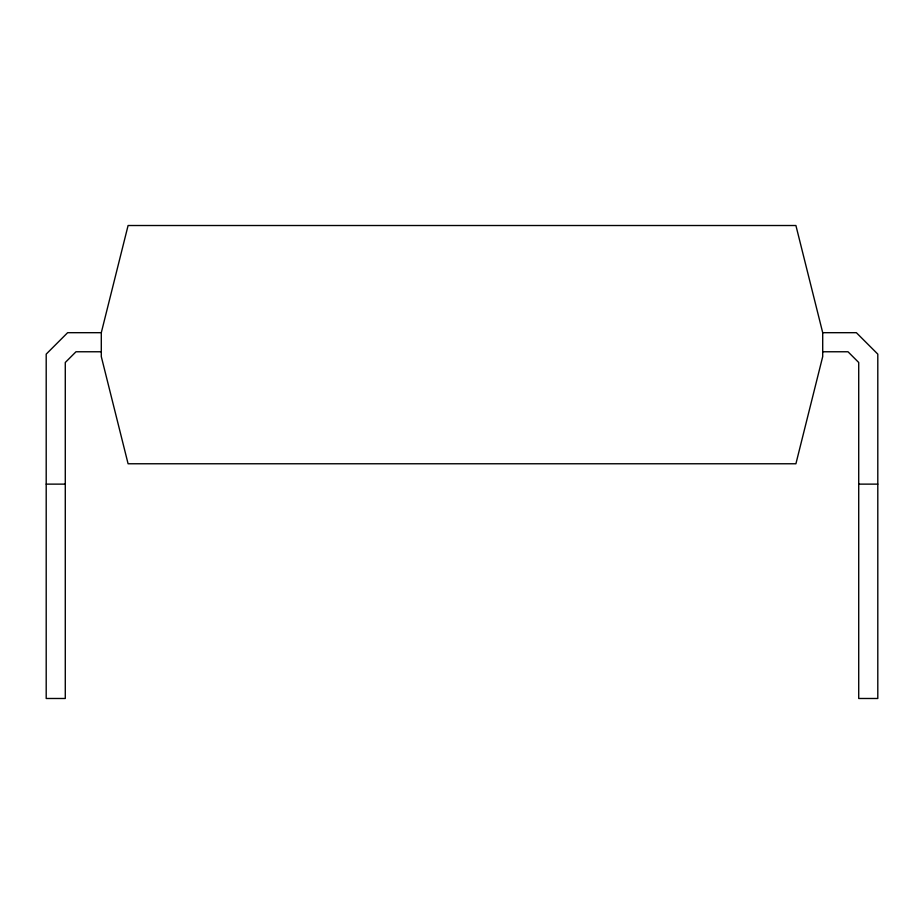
<?xml version="1.0" encoding="UTF-8"?>
<svg xmlns="http://www.w3.org/2000/svg" width="924" height="924" viewBox="0 0 924 924"><rect width="100%" height="100%" fill="white"/><g stroke="black" fill="none" stroke-linecap="round" stroke-linejoin="round"><path stroke-width="1.39" d="M101.294 332.686L128.09 225.514L795.911 225.514L822.707 332.686L822.707 356.595L795.911 463.767L128.09 463.767L101.294 356.595L101.294 332.686L67.637 332.686L46.2 354.123L46.2 698.486L65.281 698.486L65.281 362.485L75.999 351.767L101.294 351.767M822.707 332.686L856.363 332.686L877.8 354.123L877.8 698.486L858.719 698.486L858.719 362.485L848.001 351.767L822.707 351.767M46.2 484.13L65.281 484.13M858.719 484.13L877.8 484.13"/></g></svg>
